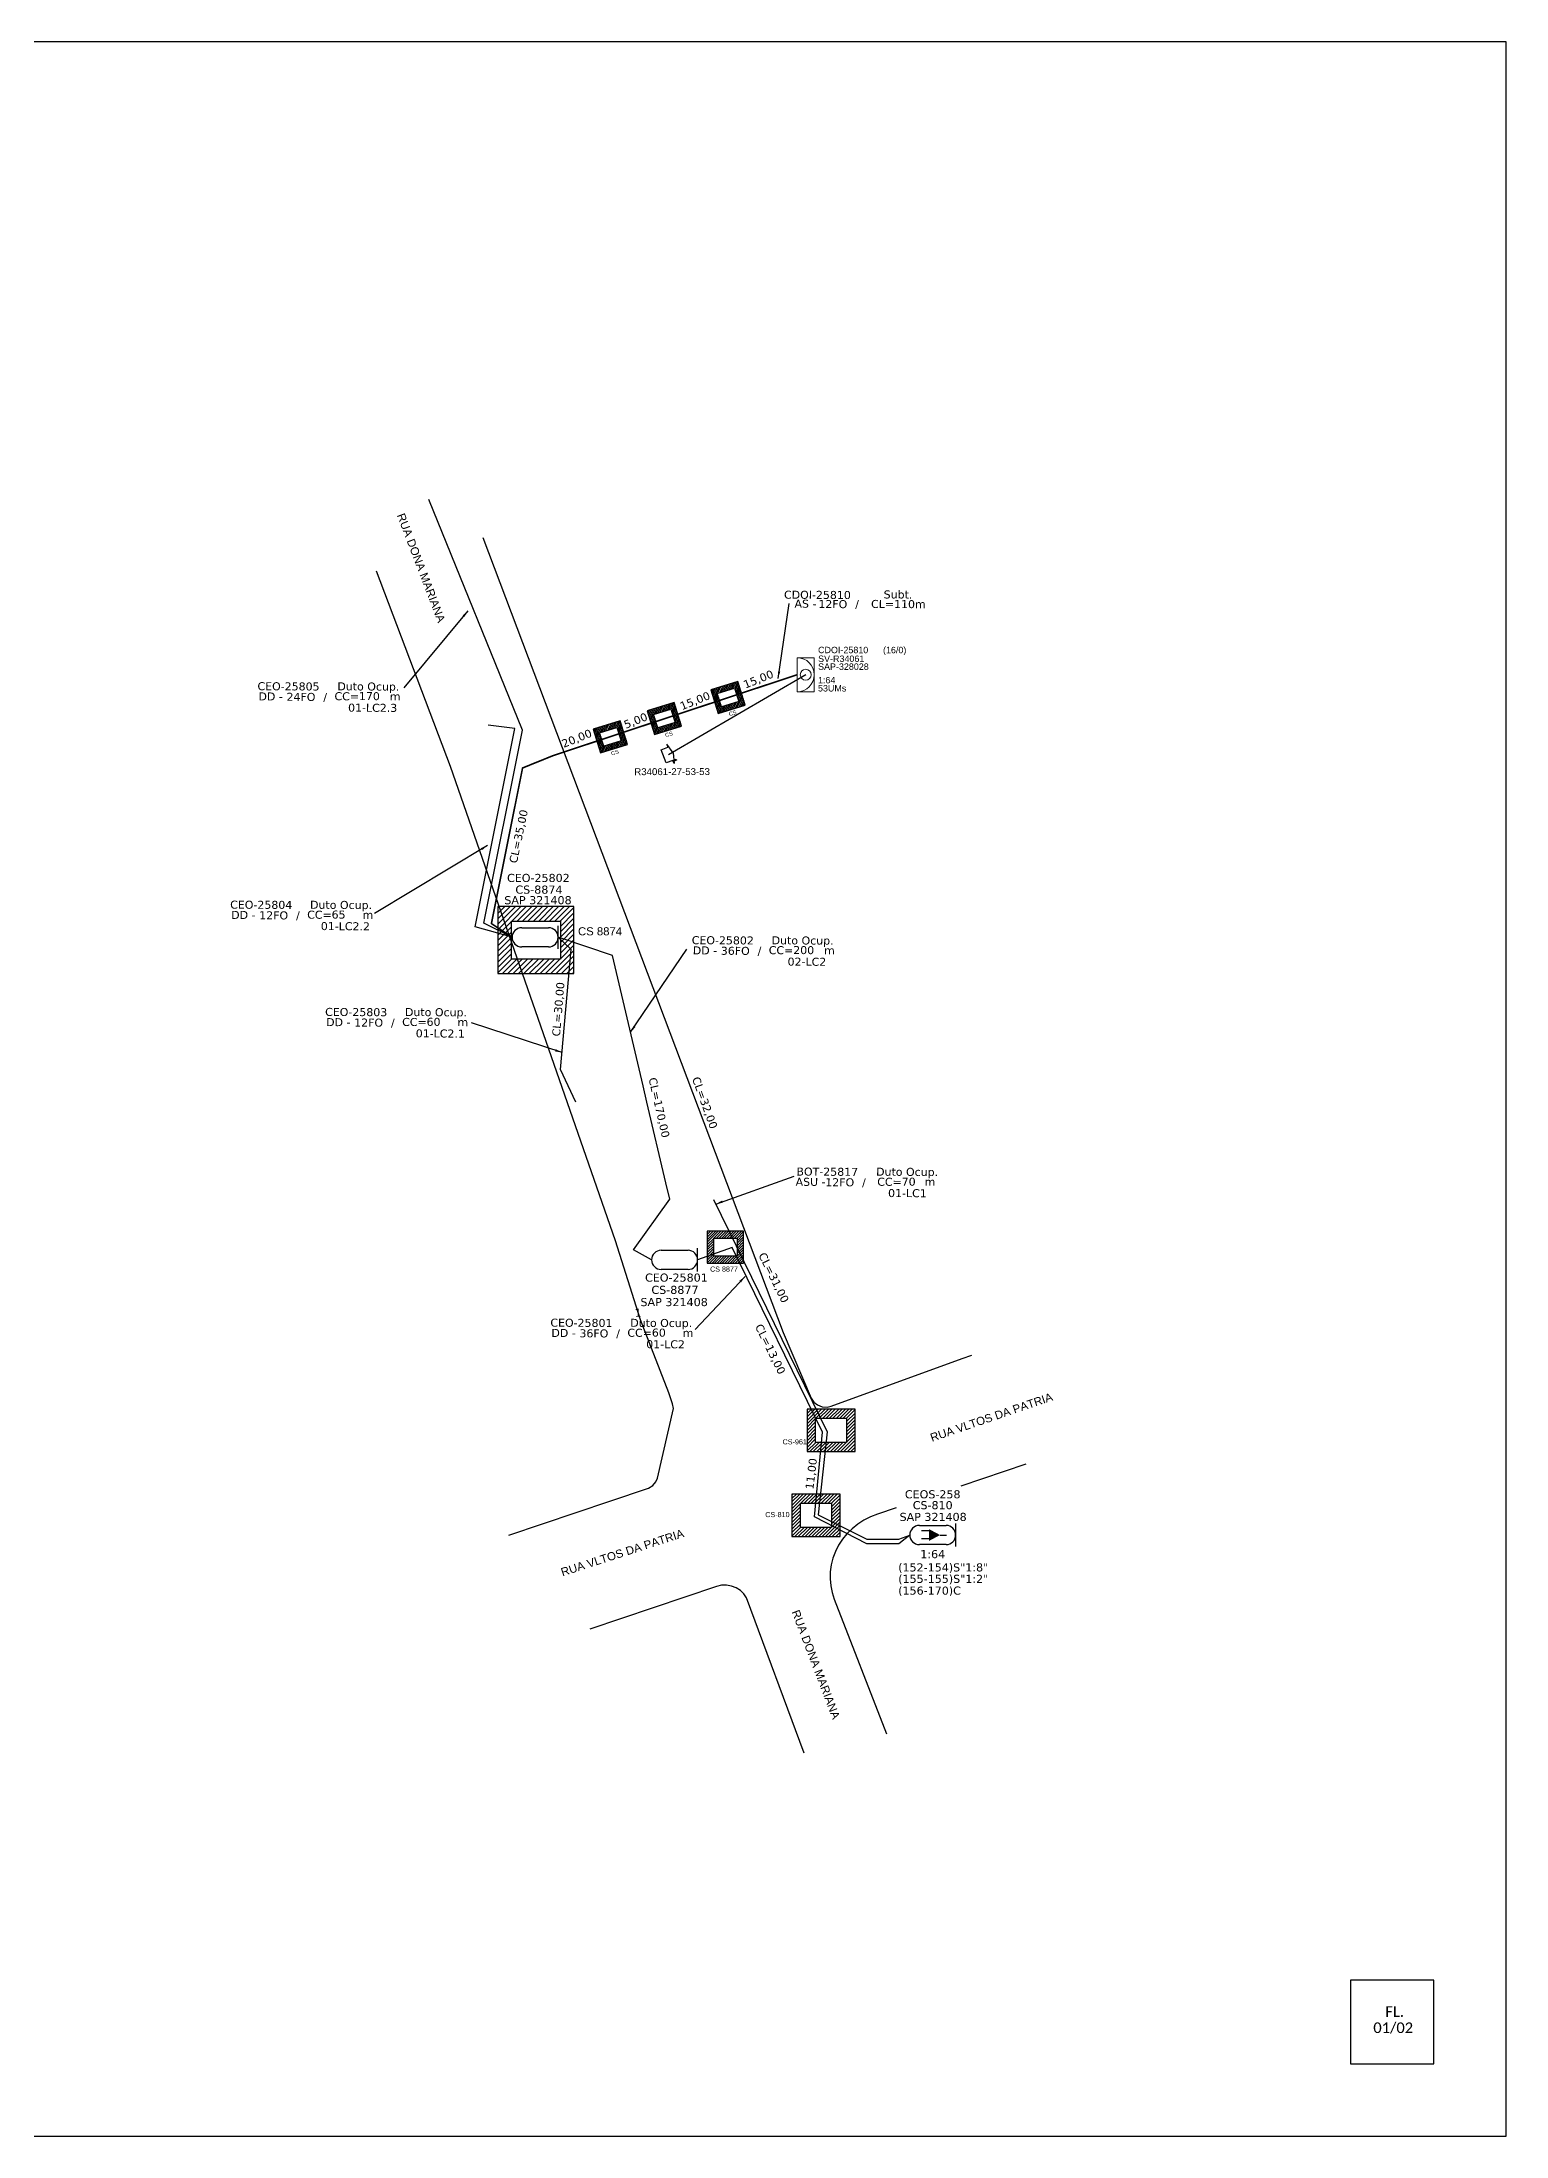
# Model space of a CAD drawing. Extents: x -4 to 1788, y 1 to 595.
# Drawn here: x 422 to 837, y 1 to 595 of the extents above; entities that cross this region are included whole.
import ezdxf
from ezdxf.enums import TextEntityAlignment as Align

# ---------------------------------------------------------------- set-up
doc = ezdxf.new("R2010")
doc.units = 0
for name, color, linetype in [('10.0-Cartográfico', 4, 'Continuous'), ('10.1-Caixas Subterrâneas', 5, 'Continuous'), ('20.4-CEOS', 1, 'Continuous'), ('20.5-CEO', 1, 'Continuous'), ('CAP a instalar', 1, 'Continuous'), ('celulas gpon', 7, 'Continuous'), ('label_cabos', 7, 'Continuous'), ('Legenda', 1, 'Continuous'), ('QUADRA', 7, 'Continuous'), ('surveys legendas', 7, 'Continuous')]:
    doc.layers.add(name, color=color, linetype=linetype)
for name, color, linetype, lineweight in [("20.0-LEGENDA DOS CDO'S", 1, 'Continuous', 0), ('20.1-CDO_INTERIOR', 1, 'Continuous', 0), ('Segmento Logradouro Texto', 251, 'Continuous', 0)]:
    doc.layers.add(name, color=color, linetype=linetype, lineweight=lineweight)
doc.layers.add('DROP DE CLIENTE', color=140, linetype='Continuous', plot=False)
doc.layers.add('EXTRA', color=50, linetype='Continuous', plot=False)
doc.styles.add('ARIAL', font='arial.ttf')
doc.styles.add('DIGICADE', font='arial.ttf')
doc.styles.add('siredit', font='verdana.ttf')
doc.styles.add('WMF-Calibri0', font='calibri.ttf')
doc.linetypes.add('FENCELINE1', pattern='A,0.25,-0.1,[133,ltypeshp.shx,S=0.1,R=0,X=-0.1,Y=0],-0.1,1', length=1.45)
doc.dimstyles.new('CC', dxfattribs={"dimtxt": 0.8, "dimasz": 2, "dimexe": 0.18, "dimexo": 0.0625, "dimgap": 0.09, "dimtad": 0, "dimdec": 0, "dimrnd": 1, "dimzin": 0, "dimdsep": 46, "dimtxsty": 'siredit', "dimblk": 'NONE', "dimcen": 0, "dimse1": 1, "dimse2": 1, "dimsd1": 1, "dimsd2": 1, "dimclrt": 7, "dimadec": 0, "dimazin": 0, "dimtfac": 1, "dimtdec": 0, "dimtofl": 0, "dimtmove": 0, "dimatfit": 3, "dimfxl": 0, "dimtolj": 1, "dimtzin": 0, "dimarcsym": 0})

# ---------------------------------------------------------------- blocks, each defined once
blk = doc.blocks.new('SURVEY_SURVEY')
for p, q in [((0, 0.0000127), (-0.0000126, 0.000009)), ((-0.0000126, 0.000009), (-0.0000086, 0.000009)), ((-0.0000086, 0), (-0.0000086, 0.000009)), ((0.0000086, 0), (-0.0000086, 0)), ((0, 0.0000127), (0.0000126, 0.000009)), ((0.0000084, 0.0000132), (0.0000098, 0.0000132)), ((0.0000084, 0.0000103), (0.0000084, 0.0000132)), ((0.0000126, 0.000009), (0.0000086, 0.000009)), ((0.0000086, 0.000009), (0.0000086, 0)), ((0.0000098, 0.0000132), (0.0000098, 0.0000099))]:
    blk.add_line(p, q)
blk = doc.blocks.new('*U121')
at = {"layer": '20.4-CEOS', "color": 7, "style": 'siredit'}
for tag, p in [('FIBRAS_SPLITTER', (0, 0)), ('FIBRAS_TOP_C', (0, -4.13)), ('RESERVA_FINAIS', (0, -5.46))]:
    blk.add_attdef(tag, p, '', height=1.01, dxfattribs=at)
for tag, p, flags in [('ID_ATIVIDADE', (0, -6.77), 3), ('FATOR', (0, -8.09), 1), ('QTDE', (0, -9.4), 1), ('FID', (0, -10.71), 1)]:
    blk.add_attdef(tag, p, '', height=1.01, dxfattribs=dict(at, flags=flags))
blk = doc.blocks.new('*U122')
at = {"layer": '20.4-CEOS', "color": 7, "style": 'siredit'}
blk.add_attdef('FIBRAS_SPLITTER', (0, 0), '', height=1.01, dxfattribs=at)
for tag, p, flags in [('ID_ATIVIDADE', (0, -1.48), 3), ('FATOR', (0, -2.79), 1), ('QTDE', (0, -4.11), 1), ('FID', (0, -5.42), 1)]:
    blk.add_attdef(tag, p, '', height=1.01, dxfattribs=dict(at, flags=flags))
blk = doc.blocks.new('_None')
blk = doc.blocks.new('LEGENDA DOS CABOS')
at = {"layer": 'EXTRA', "color": 0, "style": 'siredit'}
for tag, p in [('ID', (4.6, 0.97)), ('XX', (9.03, 0.97))]:
    blk.add_attdef(tag, text='', height=0.48, rotation=359.69, dxfattribs=at).set_placement(p, align=Align.MIDDLE_CENTER)
at = {"layer": 'Legenda', "color": 0, "style": 'siredit'}
for tag, p in [('TIPO_CABO', (1.31, 0)), ('CABO', (4.69, -0.05)), ('/', (6.81, -0.05)), ('METROS', (10.03, -0.05))]:
    blk.add_attdef(tag, text='', height=0.8, rotation=359.69, dxfattribs=at).set_placement(p, align=Align.MIDDLE_CENTER)
blk = doc.blocks.new('Inst CB DT OCUP CFOA-SM-ASU-120-S-12')
at = {"layer": 'label_cabos', "color": 0, "style": 'siredit'}
for tag, flags, p in [('ID_ATIVIDADE', 3, (1.31, 2.67)), ('FATOR', 1, (11.56, 2.55))]:
    blk.add_attdef(tag, text='', height=1, rotation=359.69, dxfattribs=dict(at, flags=flags)).set_placement(p, align=Align.MIDDLE_CENTER)
for tag, p in [('TIPO_CABO', (1.26, 0)), ('DESTINO_CABO', (3.13, 1.26)), ('CABO', (4.69, -0.05)), ('/', (7.71, -0.05)), ('LANCE', (10.91, 0)), ('TIPO_CABO', (13.11, 1.24)), ('UND', (15.96, 0)), ('FID', (13.15, -1.41))]:
    blk.add_attdef(tag, text='', height=1, rotation=359.69, dxfattribs=at).set_placement(p, align=Align.MIDDLE_CENTER)
blk.add_attdef('QTDE', (12.43, -0.47), '', height=1, rotation=359.69, dxfattribs=at)
blk = doc.blocks.new('Inst CB DT OCUP CFOA-SM-DD-G-24')
at = {"layer": 'label_cabos', "color": 0, "style": 'siredit'}
for tag, flags, p in [('ID_ATIVIDADE', 3, (1.31, 2.67)), ('FATOR', 1, (11.56, 2.55))]:
    blk.add_attdef(tag, text='', height=1, rotation=359.69, dxfattribs=dict(at, flags=flags)).set_placement(p, align=Align.MIDDLE_CENTER)
for tag, p in [('TIPO_CABO', (1.11, 0)), ('DESTINO_CABO', (3.13, 1.26)), ('CABO', (4.69, -0.05)), ('/', (7.71, -0.05)), ('LANCE', (10.41, 0.02)), ('TIPO_CABO', (13.11, 1.24)), ('UND', (16.46, 0)), ('FID', (13.65, -1.41))]:
    blk.add_attdef(tag, text='', height=1, rotation=359.69, dxfattribs=at).set_placement(p, align=Align.MIDDLE_CENTER)
blk.add_attdef('QTDE', (11.93, -0.45), '', height=1, rotation=359.69, dxfattribs=at)
blk = doc.blocks.new('Inst CB DT OCUP CFOA-SM-DD-S-36')
at = {"layer": 'label_cabos', "color": 0, "style": 'siredit'}
for tag, flags, p in [('ID_ATIVIDADE', 3, (1.31, 2.67)), ('FATOR', 1, (11.56, 2.55))]:
    blk.add_attdef(tag, text='', height=1, rotation=359.69, dxfattribs=dict(at, flags=flags)).set_placement(p, align=Align.MIDDLE_CENTER)
for tag, p in [('TIPO_CABO', (1.11, 0)), ('DESTINO_CABO', (3.13, 1.26)), ('CABO', (4.69, -0.05)), ('/', (7.71, -0.05)), ('LANCE', (10.41, 0.02)), ('TIPO_CABO', (13.11, 1.24)), ('UND', (16.46, 0)), ('FID', (13.65, -1.41))]:
    blk.add_attdef(tag, text='', height=1, rotation=359.69, dxfattribs=at).set_placement(p, align=Align.MIDDLE_CENTER)
blk.add_attdef('QTDE', (11.93, -0.45), '', height=1, rotation=359.69, dxfattribs=at)
blk = doc.blocks.new('Inst CB DT OCUP CFOA-SM-DD-S-12')
at = {"layer": 'label_cabos', "color": 0, "style": 'siredit'}
for tag, flags, p in [('ID_ATIVIDADE', 3, (1.31, 2.67)), ('FATOR', 1, (11.56, 2.55))]:
    blk.add_attdef(tag, text='', height=1, rotation=359.69, dxfattribs=dict(at, flags=flags)).set_placement(p, align=Align.MIDDLE_CENTER)
for tag, p in [('TIPO_CABO', (1.11, 0)), ('DESTINO_CABO', (3.13, 1.26)), ('CABO', (4.69, -0.05)), ('/', (7.71, -0.05)), ('LANCE', (10.41, 0.02)), ('TIPO_CABO', (13.11, 1.24)), ('UND', (16.46, 0)), ('FID', (13.65, -1.41))]:
    blk.add_attdef(tag, text='', height=1, rotation=359.69, dxfattribs=at).set_placement(p, align=Align.MIDDLE_CENTER)
blk.add_attdef('QTDE', (11.93, -0.45), '', height=1, rotation=359.69, dxfattribs=at)
blk = doc.blocks.new('*X98')
at = {"color": 0, "linetype": 'Continuous'}
for p, q in [((-1.25, 0.34099), (-0.49099, 1.1)), ((-1.25, 0.517767), (-0.667767, 1.1)), ((-1.25, 0.694544), (-0.844544, 1.1)), ((-1.25, 0.87132), (-1.02132, 1.1)), ((-1.25, 1.048097), (-1.198097, 1.1)), ((-0.789214, 0.625), (-0.314214, 1.1)), ((-0.612437, 0.625), (-0.137437, 1.1)), ((-0.43566, 0.625), (0.03934, 1.1)), ((-0.258883, 0.625), (0.216117, 1.1)), ((-0.082107, 0.625), (0.392893, 1.1)), ((0.09467, 0.625), (0.56967, 1.1)), ((0.271447, 0.625), (0.746447, 1.1)), ((0.448223, 0.625), (0.923223, 1.1)), ((0.625, 0.625), (1.1, 1.1)), ((0.801777, 0.625), (1.25, 1.073223)), ((0.8035, 0.449947), (1.25, 0.896447)), ((0.8035, 0.27317), (1.25, 0.71967)), ((-1.25, 0.164214), (-0.8035, 0.610714)), ((-1.25, -0.012563), (-0.8035, 0.433937)), ((-1.25, -0.18934), (-0.8035, 0.25716)), ((-1.25, -0.366117), (-0.8035, 0.080383)), ((0.8035, 0.096393), (1.25, 0.542893)), ((0.8035, -0.080383), (1.25, 0.366117)), ((0.8035, -0.25716), (1.25, 0.18934)), ((0.8035, -0.433937), (1.25, 0.012563)), ((-1.25, -0.542893), (-0.8035, -0.096393)), ((-1.25, -0.71967), (-0.8035, -0.27317)), ((-1.25, -0.896447), (-0.8035, -0.449947)), ((-1.25, -1.073223), (-0.801777, -0.625)), ((-1.1, -1.1), (-0.625, -0.625)), ((-0.923223, -1.1), (-0.448223, -0.625)), ((-0.746447, -1.1), (-0.271447, -0.625)), ((-0.56967, -1.1), (-0.09467, -0.625)), ((-0.392893, -1.1), (0.082107, -0.625)), ((-0.216117, -1.1), (0.258883, -0.625)), ((-0.03934, -1.1), (0.43566, -0.625)), ((0.137437, -1.1), (0.612437, -0.625)), ((0.314214, -1.1), (0.789214, -0.625)), ((0.49099, -1.1), (1.25, -0.34099)), ((0.667767, -1.1), (1.25, -0.517767)), ((0.8035, -0.610714), (1.25, -0.164214)), ((0.844544, -1.1), (1.25, -0.694544)), ((1.02132, -1.1), (1.25, -0.87132)), ((1.198097, -1.1), (1.25, -1.048097))]:
    blk.add_line(p, q, dxfattribs=at)

msp = doc.modelspace()

# ---------------------------------------------------------------- linework, layer by layer
for p, q in [((837.17, 595.26), (-3.83, 595.26)), ((837.17, 1.26), (837.17, 595.26)), ((-3.83, 1.26), (837.17, 1.26))]:
    msp.add_line(p, q)
at = {"color": 0}
msp.add_lwpolyline([(816.67, 45.46), (792.97, 45.46), (792.97, 21.75), (816.67, 21.75)], close=True, dxfattribs=at)
at = {"layer": '10.0-Cartográfico'}
for points in [[(546.79, 454.68), (632, 229.18), (639.95, 210.6), (640.69, 209.47), (641.79, 208.63), (643.09, 208.14), (644.52, 208.05), (645.63, 208.27), (682.83, 221.78), (685.56, 222.72)], [(554.11, 171.67), (582.83, 181.36), (593.82, 185.01), (594.99, 185.76), (595.86, 186.8), (596.3, 187.9), (600.86, 207.68), (600.64, 209), (599.55, 212.11), (591.55, 232.83), (584.43, 255.23), (537.61, 389.77), (516.62, 445.17)], [(700.86, 191.84), (682.43, 185.65)], [(664.04, 179.47), (658.77, 177.7), (656.79, 176.95), (654.92, 175.98), (653.19, 174.85), (651.57, 173.55), (650.1, 172.11), (648.83, 170.54), (647.71, 168.85), (646.81, 167.05), (646.11, 165.17), (645.64, 163.26), (645.37, 161.3), (645.33, 159.31), (645.51, 157.36), (645.92, 155.41), (646.51, 153.57), (661.34, 115.37)], [(637.95, 109.87), (621.57, 153.96), (620.83, 155.08), (619.85, 156.04), (618.68, 156.78), (617.36, 157.29), (615.97, 157.53), (614.55, 157.49), (613.12, 157.16), (577.11, 145.06)]]:
    msp.add_lwpolyline(points, dxfattribs=at)
at = {"layer": '10.1-Caixas Subterrâneas', "color": 30}
for p, q in [((619.14, 413.86), (611.5, 411.51)), ((611.5, 411.51), (613.57, 404.79)), ((613.31, 410.48), (618.22, 411.98)), ((614.49, 406.66), (613.31, 410.48)), ((618.22, 411.98), (619.4, 408.17)), ((621.21, 407.13), (619.14, 413.86)), ((601.06, 407.86), (593.42, 405.51)), ((593.42, 405.51), (595.49, 398.79)), ((595.23, 404.48), (600.14, 405.99)), ((596.4, 400.66), (595.23, 404.48)), ((600.14, 405.99), (601.31, 402.17)), ((603.12, 401.14), (601.06, 407.86)), ((613.57, 404.79), (621.21, 407.13)), ((619.4, 408.17), (614.49, 406.66)), ((585.74, 402.67), (578.1, 400.32)), ((578.1, 400.32), (580.16, 393.6)), ((579.91, 399.29), (584.82, 400.8)), ((581.08, 395.47), (579.91, 399.29)), ((584.82, 400.8), (585.99, 396.98)), ((587.8, 395.95), (585.74, 402.67)), ((595.49, 398.79), (603.12, 401.14)), ((601.31, 402.17), (596.4, 400.66)), ((580.16, 393.6), (587.8, 395.95)), ((585.99, 396.98), (581.08, 395.47)), ((551.03, 350.01), (551.03, 330.99)), ((572.64, 350.01), (551.03, 350.01)), ((554.89, 335.1), (554.89, 345.9)), ((554.89, 345.9), (568.78, 345.9)), ((568.78, 345.9), (568.78, 335.1)), ((572.64, 330.99), (572.64, 350.01)), ((568.78, 335.1), (554.89, 335.1)), ((551.03, 330.99), (572.64, 330.99)), ((610.47, 257.92), (610.47, 248.84)), ((620.79, 257.92), (610.47, 257.92)), ((612.31, 250.8), (612.31, 255.96)), ((612.31, 255.96), (618.94, 255.96)), ((618.94, 255.96), (618.94, 250.8)), ((620.79, 248.84), (620.79, 257.92)), ((618.94, 250.8), (612.31, 250.8)), ((610.47, 248.84), (620.79, 248.84)), ((638.78, 207.46), (638.78, 195.44)), ((652.45, 207.46), (638.78, 207.46)), ((641.22, 198.04), (641.22, 204.87)), ((641.22, 204.87), (650.01, 204.87)), ((650.01, 204.87), (650.01, 198.04)), ((652.45, 195.44), (652.45, 207.46)), ((650.01, 198.04), (641.22, 198.04)), ((638.78, 195.44), (652.45, 195.44)), ((634.51, 183.35), (634.51, 171.32)), ((648.17, 183.35), (634.51, 183.35)), ((636.95, 173.92), (636.95, 180.75)), ((636.95, 180.75), (645.73, 180.75)), ((645.73, 180.75), (645.73, 173.92)), ((648.17, 171.32), (648.17, 183.35)), ((645.73, 173.92), (636.95, 173.92)), ((634.51, 171.32), (648.17, 171.32))]:
    msp.add_line(p, q, dxfattribs=at)
at = {"layer": '20.1-CDO_INTERIOR', "color": 1, "lineweight": 18}
msp.add_lwpolyline([(640.81, 410.93), (640.81, 420.58), (635.99, 420.58), (635.99, 410.93)], close=True, dxfattribs=at)
msp.add_circle((638.4, 415.76), 1.54, dxfattribs=at)
msp.add_arc((635.99, 415.76), 4.82, 269.97241, 89.97241, dxfattribs=at)
at = {"layer": '20.4-CEOS', "color": 7}
for p, q in [((670.65, 174.45), (678.24, 174.45)), ((678.24, 169.04), (670.65, 169.04))]:
    msp.add_line(p, q, dxfattribs=at)
for points in [[(673.54, 172.93), (671.24, 172.93)], [(680.94, 175.01), (680.94, 168.49)], [(673.54, 170.68), (671.24, 170.68)], [(676.54, 171.75), (678.36, 171.75)]]:
    msp.add_lwpolyline(points, dxfattribs=at)
msp.add_lwpolyline([(676.54, 171.75, 0, 3.34, 0), (673.4, 171.75, 3.34, 3.34, 0)], format="xyseb", dxfattribs=at)
for centre, start, end in [((670.65, 171.75), 90, 270), ((678.24, 171.75), 270, 90)]:
    msp.add_arc(centre, 2.71, start, end, dxfattribs=at)
at = {"layer": '20.5-CEO', "color": 5}
for p, q in [((557.81, 344), (565.43, 344)), ((565.43, 338.57), (557.81, 338.57))]:
    msp.add_line(p, q, dxfattribs=at)
at = {"layer": '20.5-CEO', "color": 7}
for p, q in [((597.38, 252.52), (605, 252.52)), ((605, 247.09), (597.38, 247.09))]:
    msp.add_line(p, q, dxfattribs=at)
at = {"layer": '20.5-CEO', "color": 5}
msp.add_lwpolyline([(568.15, 338.01), (568.15, 344.56)], dxfattribs=at)
at = {"layer": '20.5-CEO', "color": 7}
msp.add_lwpolyline([(607.71, 246.53), (607.71, 253.08)], dxfattribs=at)
at = {"layer": '20.5-CEO', "color": 5}
for centre, start, end in [((557.81, 341.29), 90, 270), ((565.43, 341.29), 270, 90)]:
    msp.add_arc(centre, 2.72, start, end, dxfattribs=at)
at = {"layer": '20.5-CEO', "color": 7}
for centre, start, end in [((597.38, 249.8), 90, 270), ((605, 249.8), 270, 90)]:
    msp.add_arc(centre, 2.72, start, end, dxfattribs=at)
at = {"layer": 'CAP a instalar', "color": 7, "ltscale": 5}
for p, q in [((557.99, 400.01), (531.46, 465.42)), ((544.58, 344.27), (555.89, 400.47)), ((547.02, 345.25), (557.99, 400.01)), ((555.89, 400.47), (548.33, 401.47)), ((555.09, 341.29), (547.02, 345.25)), ((555.09, 341.29), (544.58, 344.27)), ((583.53, 336.08), (568.15, 341.29)), ((571.83, 337.78), (568.15, 341.29)), ((568.83, 303.78), (571.83, 337.78)), ((592.25, 299.14), (583.53, 336.08)), ((573.13, 294.55), (568.83, 303.78)), ((593.34, 294.51), (592.25, 299.14)), ((592.25, 299.14), (592.25, 299.14)), ((593.34, 294.51), (593.34, 294.51)), ((598.74, 271.65), (593.34, 294.51)), ((599.84, 267.02), (598.74, 271.65)), ((598.74, 271.65), (598.74, 271.65)), ((589.55, 252.61), (599.84, 267.02)), ((599.84, 267.02), (599.84, 267.02)), ((594.66, 249.8), (589.55, 252.61)), ((617.52, 253.34), (607.72, 249.8)), ((643.16, 200.92), (617.52, 253.34)), ((640.9, 176.92), (643.16, 200.92)), ((644.49, 201.05), (641.97, 177.47)), ((655.76, 169.21), (640.9, 176.92)), ((641.97, 177.47), (655.76, 170.57)), ((655.76, 170.57), (664.85, 170.57)), ((664.85, 169.21), (655.76, 169.21)), ((667.94, 171.75), (664.85, 169.21)), ((664.85, 170.57), (667.94, 171.75))]:
    msp.add_line(p, q, dxfattribs=at)
at = {"layer": 'CAP a instalar', "color": 7, "linetype": 'FENCELINE1', "ltscale": 5}
msp.add_line((612.28, 266.9), (644.49, 201.05), dxfattribs=at)
at = {"layer": 'CAP a instalar', "color": 1, "ltscale": 5, "const_width": 0.454}
for points in [[(566.78, 392.84), (635.98, 415.76)], [(562.37, 391.06), (562.37, 391.06), (566.78, 392.84), (566.78, 392.84)], [(555.09, 341.29), (549.21, 345.19), (558.05, 389.31), (562.37, 391.06)]]:
    msp.add_lwpolyline(points, dxfattribs=at)
at = {"layer": 'DROP DE CLIENTE'}
msp.add_lwpolyline([(638.4, 415.76), (599.49, 393.01)], dxfattribs=at)
at = {"layer": 'QUADRA'}
for points in [[(554.11, 171.67), (582.83, 181.36), (593.82, 185.01), (594.99, 185.76), (595.86, 186.8), (596.3, 187.9), (600.86, 207.68), (600.64, 209), (599.55, 212.11), (591.55, 232.83), (584.43, 255.23), (537.61, 389.77), (516.62, 445.17)], [(637.95, 109.87), (621.57, 153.96), (620.83, 155.08), (619.85, 156.04), (618.68, 156.78), (617.36, 157.29), (615.97, 157.53), (614.55, 157.49), (613.12, 157.16), (577.11, 145.06)]]:
    msp.add_lwpolyline(points, dxfattribs=at)

# ---------------------------------------------------------------- block references
at = {"color": 0, "lineweight": 0}
ref = msp.add_blockref('Inst CB DT OCUP CFOA-SM-DD-G-24', (484.53, 409.6), dxfattribs=dict(at, xscale=2.269985918238624, yscale=2.269985918238624, zscale=2.269985918238624))
ref.add_attrib('DESTINO_CABO', 'CEO-25805', dxfattribs={"layer": 'label_cabos', "color": 0, "height": 2.27, "rotation": 359.69001, "style": 'siredit'}).set_placement((491.64, 412.47), align=Align.MIDDLE_CENTER)
ref.add_attrib('TIPO_CABO', 'Duto Ocup.', dxfattribs={"layer": 'label_cabos', "color": 0, "height": 2.27, "rotation": 359.69001, "style": 'siredit'}).set_placement((514.29, 412.43), align=Align.MIDDLE_CENTER)
ref.add_attrib('/', '/', dxfattribs={"layer": 'label_cabos', "color": 0, "height": 2.27, "rotation": 359.69001, "style": 'siredit'}).set_placement((502.04, 409.48), align=Align.MIDDLE_CENTER)
ref.add_attrib('FID', '01-LC2.3', dxfattribs={"layer": 'label_cabos', "color": 0, "height": 2.27, "rotation": 359.69001, "style": 'siredit'}).set_placement((515.51, 406.39), align=Align.MIDDLE_CENTER)
ref.add_attrib('LANCE', 'CC=', dxfattribs={"layer": 'label_cabos', "color": 0, "height": 2.27, "rotation": 359.69001, "style": 'siredit'}).set_placement((508.16, 409.65), align=Align.MIDDLE_CENTER)
ref.add_attrib('UND', 'm', dxfattribs={"layer": 'label_cabos', "color": 0, "height": 2.27, "rotation": 359.69001, "style": 'siredit'}).set_placement((521.9, 409.61), align=Align.MIDDLE_CENTER)
ref.add_attrib('CABO', '24FO', dxfattribs={"layer": 'label_cabos', "color": 0, "height": 2.27, "rotation": 359.69001, "style": 'siredit'}).set_placement((495.17, 409.48), align=Align.MIDDLE_CENTER)
ref.add_attrib('TIPO_CABO', 'DD - ', dxfattribs={"layer": 'label_cabos', "color": 0, "height": 2.27, "rotation": 359.69001, "style": 'siredit'}).set_placement((487.05, 409.59), align=Align.MIDDLE_CENTER)
ref.add_attrib('QTDE', '170', (511.61, 408.57), dxfattribs={"layer": 'label_cabos', "color": 0, "height": 2.27, "rotation": 359.69001, "style": 'siredit'})
ref = msp.add_blockref('Inst CB DT OCUP CFOA-SM-DD-S-12', (476.79, 347.64), dxfattribs=dict(at, xscale=2.269985918238624, yscale=2.269985918238624, zscale=2.269985918238624))
ref.add_attrib('DESTINO_CABO', 'CEO-25804', dxfattribs={"layer": 'label_cabos', "color": 0, "height": 2.27, "rotation": 359.69001, "style": 'siredit'}).set_placement((483.89, 350.51), align=Align.MIDDLE_CENTER)
ref.add_attrib('TIPO_CABO', 'Duto Ocup.', dxfattribs={"layer": 'label_cabos', "color": 0, "height": 2.27, "rotation": 359.69001, "style": 'siredit'}).set_placement((506.54, 350.47), align=Align.MIDDLE_CENTER)
ref.add_attrib('/', '/', dxfattribs={"layer": 'label_cabos', "color": 0, "height": 2.27, "rotation": 359.69001, "style": 'siredit'}).set_placement((494.3, 347.52), align=Align.MIDDLE_CENTER)
ref.add_attrib('FID', '01-LC2.2', dxfattribs={"layer": 'label_cabos', "color": 0, "height": 2.27, "rotation": 359.69001, "style": 'siredit'}).set_placement((507.77, 344.43), align=Align.MIDDLE_CENTER)
ref.add_attrib('LANCE', 'CC=', dxfattribs={"layer": 'label_cabos', "color": 0, "height": 2.27, "rotation": 359.69001, "style": 'siredit'}).set_placement((500.41, 347.69), align=Align.MIDDLE_CENTER)
ref.add_attrib('UND', 'm', dxfattribs={"layer": 'label_cabos', "color": 0, "height": 2.27, "rotation": 359.69001, "style": 'siredit'}).set_placement((514.16, 347.64), align=Align.MIDDLE_CENTER)
ref.add_attrib('CABO', '12FO', dxfattribs={"layer": 'label_cabos', "color": 0, "height": 2.27, "rotation": 359.69001, "style": 'siredit'}).set_placement((487.42, 347.52), align=Align.MIDDLE_CENTER)
ref.add_attrib('TIPO_CABO', 'DD - ', dxfattribs={"layer": 'label_cabos', "color": 0, "height": 2.27, "rotation": 359.69001, "style": 'siredit'}).set_placement((479.31, 347.63), align=Align.MIDDLE_CENTER)
ref.add_attrib('QTDE', '65', (503.86, 346.61), dxfattribs={"layer": 'label_cabos', "color": 0, "height": 2.27, "rotation": 359.69001, "style": 'siredit'})
ref = msp.add_blockref('Inst CB DT OCUP CFOA-SM-DD-S-36', (607.77, 337.57), dxfattribs=dict(at, xscale=2.269985918238624, yscale=2.269985918238624, zscale=2.269985918238624))
ref.add_attrib('DESTINO_CABO', 'CEO-25802', dxfattribs={"layer": 'label_cabos', "color": 0, "height": 2.27, "rotation": 359.69001, "style": 'siredit'}).set_placement((614.88, 340.43), align=Align.MIDDLE_CENTER)
ref.add_attrib('TIPO_CABO', 'Duto Ocup.', dxfattribs={"layer": 'label_cabos', "color": 0, "height": 2.27, "rotation": 359.69001, "style": 'siredit'}).set_placement((637.53, 340.39), align=Align.MIDDLE_CENTER)
ref.add_attrib('/', '/', dxfattribs={"layer": 'label_cabos', "color": 0, "height": 2.27, "rotation": 359.69001, "style": 'siredit'}).set_placement((625.28, 337.45), align=Align.MIDDLE_CENTER)
ref.add_attrib('FID', '02-LC2', dxfattribs={"layer": 'label_cabos', "color": 0, "height": 2.27, "rotation": 359.69001, "style": 'siredit'}).set_placement((638.75, 334.36), align=Align.MIDDLE_CENTER)
ref.add_attrib('LANCE', 'CC=', dxfattribs={"layer": 'label_cabos', "color": 0, "height": 2.27, "rotation": 359.69001, "style": 'siredit'}).set_placement((631.4, 337.62), align=Align.MIDDLE_CENTER)
ref.add_attrib('UND', 'm', dxfattribs={"layer": 'label_cabos', "color": 0, "height": 2.27, "rotation": 359.69001, "style": 'siredit'}).set_placement((645.14, 337.57), align=Align.MIDDLE_CENTER)
ref.add_attrib('CABO', '36FO', dxfattribs={"layer": 'label_cabos', "color": 0, "height": 2.27, "rotation": 359.69001, "style": 'siredit'}).set_placement((618.41, 337.45), align=Align.MIDDLE_CENTER)
ref.add_attrib('TIPO_CABO', 'DD - ', dxfattribs={"layer": 'label_cabos', "color": 0, "height": 2.27, "rotation": 359.69001, "style": 'siredit'}).set_placement((610.3, 337.56), align=Align.MIDDLE_CENTER)
ref.add_attrib('QTDE', '200', (634.85, 336.54), dxfattribs={"layer": 'label_cabos', "color": 0, "height": 2.27, "rotation": 359.69001, "style": 'siredit'})
ref = msp.add_blockref('Inst CB DT OCUP CFOA-SM-DD-S-12', (503.73, 317.22), dxfattribs=dict(at, xscale=2.269985918238624, yscale=2.269985918238624, zscale=2.269985918238624))
ref.add_attrib('DESTINO_CABO', 'CEO-25803', dxfattribs={"layer": 'label_cabos', "color": 0, "height": 2.27, "rotation": 359.69001, "style": 'siredit'}).set_placement((510.84, 320.08), align=Align.MIDDLE_CENTER)
ref.add_attrib('TIPO_CABO', 'Duto Ocup.', dxfattribs={"layer": 'label_cabos', "color": 0, "height": 2.27, "rotation": 359.69001, "style": 'siredit'}).set_placement((533.48, 320.04), align=Align.MIDDLE_CENTER)
ref.add_attrib('/', '/', dxfattribs={"layer": 'label_cabos', "color": 0, "height": 2.27, "rotation": 359.69001, "style": 'siredit'}).set_placement((521.24, 317.1), align=Align.MIDDLE_CENTER)
ref.add_attrib('FID', '01-LC2.1', dxfattribs={"layer": 'label_cabos', "color": 0, "height": 2.27, "rotation": 359.69001, "style": 'siredit'}).set_placement((534.71, 314.01), align=Align.MIDDLE_CENTER)
ref.add_attrib('LANCE', 'CC=', dxfattribs={"layer": 'label_cabos', "color": 0, "height": 2.27, "rotation": 359.69001, "style": 'siredit'}).set_placement((527.36, 317.27), align=Align.MIDDLE_CENTER)
ref.add_attrib('UND', 'm', dxfattribs={"layer": 'label_cabos', "color": 0, "height": 2.27, "rotation": 359.69001, "style": 'siredit'}).set_placement((541.1, 317.22), align=Align.MIDDLE_CENTER)
ref.add_attrib('CABO', '12FO', dxfattribs={"layer": 'label_cabos', "color": 0, "height": 2.27, "rotation": 359.69001, "style": 'siredit'}).set_placement((514.37, 317.1), align=Align.MIDDLE_CENTER)
ref.add_attrib('TIPO_CABO', 'DD - ', dxfattribs={"layer": 'label_cabos', "color": 0, "height": 2.27, "rotation": 359.69001, "style": 'siredit'}).set_placement((506.25, 317.21), align=Align.MIDDLE_CENTER)
ref.add_attrib('QTDE', '60', (530.81, 316.19), dxfattribs={"layer": 'label_cabos', "color": 0, "height": 2.27, "rotation": 359.69001, "style": 'siredit'})
ref = msp.add_blockref('Inst CB DT OCUP CFOA-SM-DD-S-36', (567.65, 229.07), dxfattribs=dict(at, xscale=2.269985918238624, yscale=2.269985918238624, zscale=2.269985918238624))
ref.add_attrib('DESTINO_CABO', 'CEO-25801', dxfattribs={"layer": 'label_cabos', "color": 0, "height": 2.27, "rotation": 359.69001, "style": 'siredit'}).set_placement((574.76, 231.94), align=Align.MIDDLE_CENTER)
ref.add_attrib('TIPO_CABO', 'Duto Ocup.', dxfattribs={"layer": 'label_cabos', "color": 0, "height": 2.27, "rotation": 359.69001, "style": 'siredit'}).set_placement((597.41, 231.9), align=Align.MIDDLE_CENTER)
ref.add_attrib('/', '/', dxfattribs={"layer": 'label_cabos', "color": 0, "height": 2.27, "rotation": 359.69001, "style": 'siredit'}).set_placement((585.16, 228.95), align=Align.MIDDLE_CENTER)
ref.add_attrib('FID', '01-LC2', dxfattribs={"layer": 'label_cabos', "color": 0, "height": 2.27, "rotation": 359.69001, "style": 'siredit'}).set_placement((598.63, 225.86), align=Align.MIDDLE_CENTER)
ref.add_attrib('LANCE', 'CC=', dxfattribs={"layer": 'label_cabos', "color": 0, "height": 2.27, "rotation": 359.69001, "style": 'siredit'}).set_placement((591.28, 229.12), align=Align.MIDDLE_CENTER)
ref.add_attrib('UND', 'm', dxfattribs={"layer": 'label_cabos', "color": 0, "height": 2.27, "rotation": 359.69001, "style": 'siredit'}).set_placement((605.02, 229.07), align=Align.MIDDLE_CENTER)
ref.add_attrib('CABO', '36FO', dxfattribs={"layer": 'label_cabos', "color": 0, "height": 2.27, "rotation": 359.69001, "style": 'siredit'}).set_placement((578.29, 228.95), align=Align.MIDDLE_CENTER)
ref.add_attrib('TIPO_CABO', 'DD - ', dxfattribs={"layer": 'label_cabos', "color": 0, "height": 2.27, "rotation": 359.69001, "style": 'siredit'}).set_placement((570.18, 229.06), align=Align.MIDDLE_CENTER)
ref.add_attrib('QTDE', '60', (594.73, 228.04), dxfattribs={"layer": 'label_cabos', "color": 0, "height": 2.27, "rotation": 359.69001, "style": 'siredit'})
at = {"layer": '10.1-Caixas Subterrâneas', "color": 30}
for p, xscale, yscale, zscale, rotation in [((616.35, 409.32), 3.196201763469125, 3.196201763469125, 6.392403526938252, 197.0815026593569), ((598.27, 403.33), 3.196201763469125, 3.196201763469125, 6.392403526938252, 197.0815026593569), ((582.95, 398.14), 3.196201763469125, 3.196201763469125, 6.392403526938252, 197.0815026593569), ((561.83, 340.5), 8.64498121709044, 8.64498121709044, 17.28996243418088, 180.0000000000622), ((615.63, 253.38), 4.126053996572154, 4.126053996572154, 8.252107993144309, 180.0000000000622), ((645.61, 201.45), 5.46528081021186, 5.46528081021186, 10.93056162042372, 180.0000000000622), ((641.34, 177.33), 5.46528081021186, 5.46528081021186, 10.93056162042372, 180.0000000000622)]:
    msp.add_blockref('*X98', p, dxfattribs=dict(at, xscale=xscale, yscale=yscale, zscale=zscale, rotation=rotation))
at = {"layer": '20.4-CEOS', "color": 0, "lineweight": 0}
ref = msp.add_blockref('*U121', (664.65, 161.42), dxfattribs=dict(at, xscale=2.269985918238624, yscale=2.269985918238624, zscale=2.269985918238624))
ref.add_attrib('FIBRAS_SPLITTER', '(152-154)S"1:8"', (664.65, 161.42), dxfattribs={"color": 7, "height": 2.292, "style": 'siredit'})
ref.add_attrib('FIBRAS_TOP_C', '(156-170)C', (664.65, 154.84), dxfattribs={"color": 7, "height": 2.292, "style": 'siredit'})
at = {"layer": '20.4-CEOS', "color": 0, "lineweight": 0, "xscale": 2.269985918238624, "yscale": 2.269985918238624, "zscale": 2.269985918238624}
msp.add_blockref('*U122', (664.65, 158.18), dxfattribs=at).add_auto_attribs({'FIBRAS_SPLITTER': '(155-155)S"1:2"'})
at = {"layer": 'label_cabos', "color": 0, "lineweight": 0}
ref = msp.add_blockref('LEGENDA DOS CABOS', (632.11, 434.73), dxfattribs=dict(at, xscale=2.269985918238624, yscale=2.269985918238624, zscale=2.269985918238624))
ref.add_attrib('ID', 'CDOI-25810', dxfattribs={"color": 0, "height": 2.27, "rotation": 359.69001, "style": 'siredit'}).set_placement((641.73, 438.42), align=Align.MIDDLE_CENTER)
ref.add_attrib('CABO', '12FO', dxfattribs={"color": 0, "height": 2.27, "rotation": 359.69001, "style": 'siredit'}).set_placement((646.1, 435.8), align=Align.MIDDLE_CENTER)
ref.add_attrib('METROS', 'CL=110m', dxfattribs={"color": 0, "height": 2.27, "rotation": 359.69001, "style": 'siredit'}).set_placement((664.7, 435.8), align=Align.MIDDLE_CENTER)
ref.add_attrib('XX', 'Subt.', dxfattribs={"color": 0, "height": 2.27, "rotation": 359.69001, "style": 'siredit'}).set_placement((664.59, 438.52), align=Align.MIDDLE_CENTER)
ref.add_attrib('/', '/', dxfattribs={"color": 0, "height": 2.27, "rotation": 359.69001, "style": 'siredit'}).set_placement((652.97, 435.8), align=Align.MIDDLE_CENTER)
ref.add_attrib('TIPO_CABO', 'AS -', dxfattribs={"color": 0, "height": 2.27, "rotation": 359.69001, "style": 'siredit'}).set_placement((638.33, 435.91), align=Align.MIDDLE_CENTER)
ref = msp.add_blockref('Inst CB DT OCUP CFOA-SM-ASU-120-S-12', (637.42, 271.93), dxfattribs=dict(at, xscale=2.269985918238624, yscale=2.269985918238624, zscale=2.269985918238624))
ref.add_attrib('DESTINO_CABO', 'BOT-25817', dxfattribs={"color": 0, "height": 2.27, "rotation": 359.69001, "style": 'siredit'}).set_placement((644.53, 274.8), align=Align.MIDDLE_CENTER)
ref.add_attrib('CABO', '12FO', dxfattribs={"color": 0, "height": 2.27, "rotation": 359.69001, "style": 'siredit'}).set_placement((648.06, 271.81), align=Align.MIDDLE_CENTER)
ref.add_attrib('TIPO_CABO', 'Duto Ocup.', dxfattribs={"color": 0, "height": 2.27, "rotation": 359.69001, "style": 'siredit'}).set_placement((667.17, 274.76), align=Align.MIDDLE_CENTER)
ref.add_attrib('/', '/', dxfattribs={"color": 0, "height": 2.27, "rotation": 359.69001, "style": 'siredit'}).set_placement((654.93, 271.81), align=Align.MIDDLE_CENTER)
ref.add_attrib('TIPO_CABO', 'ASU - ', dxfattribs={"color": 0, "height": 2.27, "rotation": 359.69001, "style": 'siredit'}).set_placement((640.28, 271.92), align=Align.MIDDLE_CENTER)
ref.add_attrib('FID', '01-LC1', dxfattribs={"color": 0, "height": 2.27, "rotation": 359.69001, "style": 'siredit'}).set_placement((667.26, 268.72), align=Align.MIDDLE_CENTER)
ref.add_attrib('LANCE', 'CC=', dxfattribs={"color": 0, "height": 2.27, "rotation": 359.69001, "style": 'siredit'}).set_placement((662.18, 271.94), align=Align.MIDDLE_CENTER)
ref.add_attrib('QTDE', '70', (665.63, 270.85), dxfattribs={"color": 0, "height": 2.27, "rotation": 359.69001, "style": 'siredit'})
ref.add_attrib('UND', 'm', dxfattribs={"color": 0, "height": 2.27, "rotation": 359.69001, "style": 'siredit'}).set_placement((673.66, 271.94), align=Align.MIDDLE_CENTER)
at = {"layer": 'surveys legendas', "color": 0, "xscale": 232446.558027635, "yscale": 232446.5580276351, "zscale": 232446.5580276351, "rotation": 290.6536289245589}
msp.add_blockref('SURVEY_SURVEY', (598.05, 392.6), dxfattribs=at)

# ---------------------------------------------------------------- texts
at = {"style": 'WMF-Calibri0'}
for s, p in [('FL.', (802.9, 35.09)), ('01/02', (799.48, 30.5))]:
    msp.add_text(s, height=3, dxfattribs=at).set_placement(p)
at = {"layer": '10.1-Caixas Subterrâneas', "color": 30, "style": 'ARIAL'}
for p in [(616.77, 404.01), (598.69, 398.02), (583.37, 392.83)]:
    msp.add_text('CS', height=1.125, rotation=17.0815, dxfattribs=at).set_placement(p)
for s, height, p in [('CS 8874', 2.298, (573.79, 341.84)), ('CS 8877', 1.453, (611.26, 246.45)), ('CS-961', 1.453, (631.85, 197.46)), ('CS-810', 1.453, (626.93, 176.82))]:
    msp.add_text(s, height=height, dxfattribs=at).set_placement(p)
at = {"layer": "20.0-LEGENDA DOS CDO'S", "color": 1, "style": 'ARIAL'}
for s, p in [('CDOI-25810', (641.91, 421.87)), ('SV-R34061', (641.92, 419.39)), ('SAP-328028', (641.91, 417.15)), ('53UMs', (641.89, 411.01)), ('1:64', (641.89, 413.31))]:
    msp.add_text(s, height=1.816, rotation=359.97241, dxfattribs=at).set_placement(p)
msp.add_text('            (16/0)', height=1.816, rotation=359.97241, dxfattribs=at).set_placement((659.42, 421.86), align=Align.CENTER)
at = {"layer": '20.4-CEOS', "color": 5, "style": 'siredit'}
msp.add_text('CEO-25802', height=2.292, dxfattribs=at).set_placement((562.54, 359.27), align=Align.TOP_CENTER)
at = {"layer": '20.4-CEOS', "color": 7, "style": 'siredit'}
for s, p in [('CEO-25801', (601.71, 245.91)), ('CEOS-258', (674.44, 184.45)), ('CS-810', (674.44, 181.37)), ('SAP 321408', (674.56, 178.04)), ('1:64', (674.44, 167.47))]:
    msp.add_text(s, height=2.292, dxfattribs=at).set_placement(p, align=Align.TOP_CENTER)
at = {"layer": '20.5-CEO', "color": 5, "style": 'siredit'}
for s, p in [('SAP 321408', (562.42, 352.97)), ('CS-8874', (562.7, 355.96))]:
    msp.add_text(s, height=2.301, dxfattribs=at).set_placement(p, align=Align.TOP_CENTER)
at = {"layer": '20.5-CEO', "color": 7, "style": 'siredit'}
for s, p in [('SAP 321408', (601.06, 238.98)), ('CS-8877', (601.3, 242.44))]:
    msp.add_text(s, height=2.301, dxfattribs=at).set_placement(p, align=Align.TOP_CENTER)
msp.add_text('1', height=2.29, dxfattribs=at).set_placement((589.84, 233.64))
at = {"layer": 'celulas gpon', "color": 3, "style": 'siredit'}
for s, rotation, p in [('15,00', 21.93617, (621.26, 411.78)), ('15,00', 21.93617, (603.27, 405.66)), ('5,00', 21.93617, (587.35, 400.41)), ('20,00', 21.93617, (569.71, 395)), ('CL=35,00', 78.20698, (556.43, 362.13)), ('CL=30,00', 85.19816, (568.66, 313.1)), ('CL=170,00', 282.80088, (593.79, 301.23)), ('CL=32,00', 289.81815, (606.11, 301.23)), ('CL=31,00', 296.21501, (624.92, 251.18)), ('CL=13,00', 296.21501, (623.95, 230.91)), ('11,00', 83.17345, (640.56, 184.56))]:
    msp.add_text(s, height=2.27, rotation=rotation, dxfattribs=at).set_placement(p)
at = {"layer": 'Segmento Logradouro Texto', "color": 7, "linetype": 'Continuous', "char_height": 2.3245, "attachment_point": 1, "style": 'DIGICADE'}
for s, insert, width, rotation in [('RUA DONA MARIANA', (524.53, 461.84), 40.1804, 290.86225), ('\\fArial|b0|i0|c0|p34;\\W1.0000000000;\\T1.0000000000;\\o\\lRUA VLTOS DA PATRIA', (673.48, 200.38), 37.1058, 18.89446), ('\\fArial|b0|i0|c0|p34;\\W1.0000000000;\\T1.0000000000;\\o\\lRUA VLTOS DA PATRIA', (568.67, 162.23), 37.1058, 17.96871), ('RUA DONA MARIANA', (636.54, 150.79), 40.1804, 290.86225)]:
    msp.add_mtext(s, dxfattribs=dict(at, insert=insert, width=width, rotation=rotation))
at = {"layer": 'Segmento Logradouro Texto', "linetype": 'Continuous', "insert": (673.48, 200.38), "char_height": 2.3245, "width": 37.1058, "attachment_point": 1, "rotation": 18.89446, "style": 'DIGICADE'}
msp.add_mtext('\\fArial|b0|i0|c0|p34;\\W1.0000000000;\\T1.0000000000;\\o\\lRUA VLTOS DA PATRIA', dxfattribs=at)
at = {"layer": 'surveys legendas', "color": 0, "style": 'ARIAL'}
msp.add_text('R34061-27-53-53', height=1.9613, rotation=0.09239, dxfattribs=at).set_placement((589.75, 387.27))

# ---------------------------------------------------------------- leaders
at = {"layer": 'label_cabos'}
for points in [[(542.55, 433.88), (524.38, 412.09)], [(630.55, 414.65), (633.67, 435.99)], [(548.14, 367.35), (516.03, 348.02)], [(588.72, 314.37), (604.64, 337.9)], [(569.31, 308.6), (543.56, 316.98)], [(612.89, 265.64), (635.09, 273.49)], [(621.19, 245.09), (606.99, 230.08)]]:
    msp.add_leader(points, dimstyle='CC', override={"dimgap": 0.09, "dimtad": 0}, dxfattribs=at)

doc.saveas('drawing.dxf')
